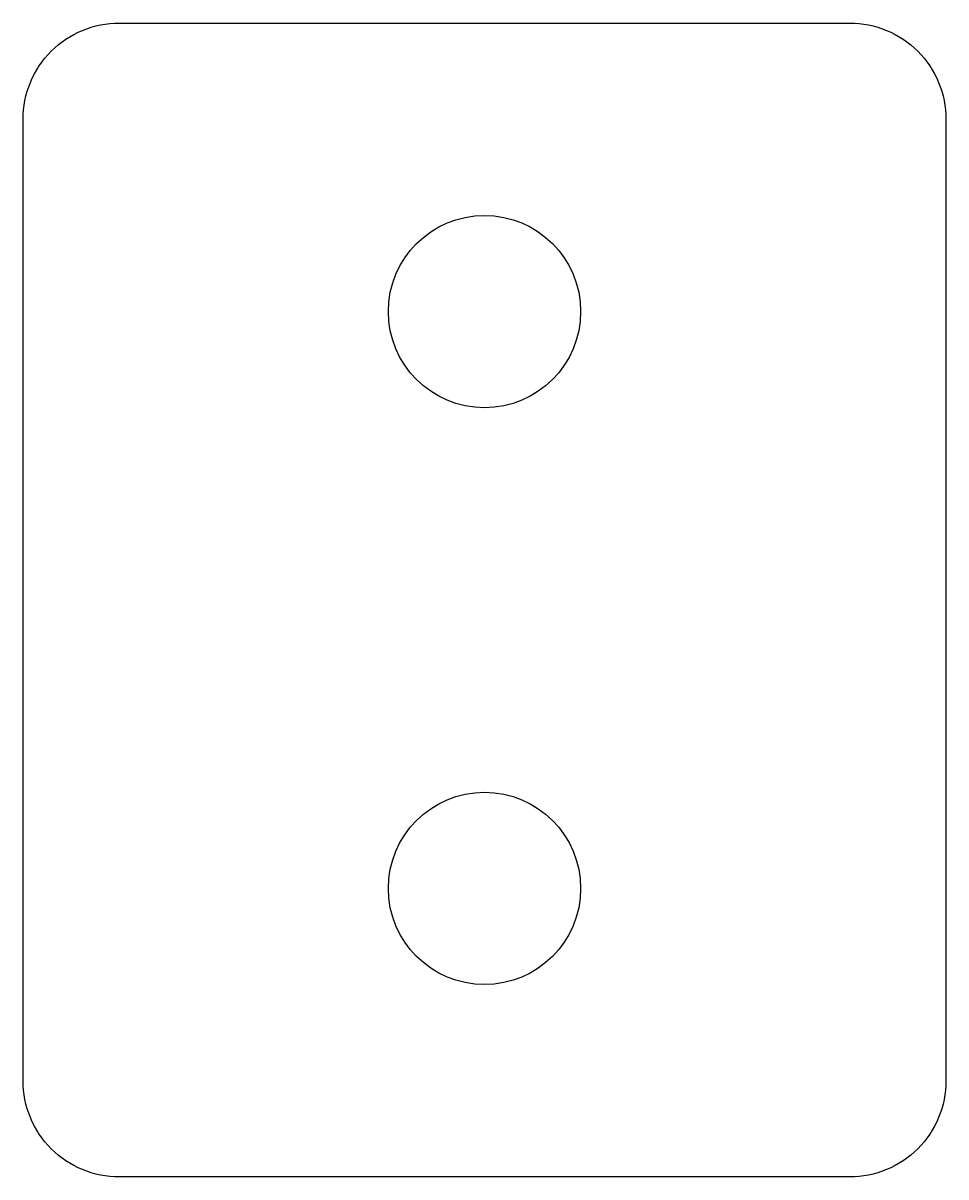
# Model space of a CAD drawing. Header units: millimetres. Extents: x -115.2 to -91.2, y 40 to 70.
import ezdxf

# ---------------------------------------------------------------- set-up
doc = ezdxf.new("R2010")
doc.units = ezdxf.units.MM
doc.layers.get('0').update_dxf_attribs({"linetype": 'CONTINUOUS'})

msp = doc.modelspace()

# ---------------------------------------------------------------- linework, layer by layer
msp.add_lwpolyline([(-112.7, 40, -0.414214), (-115.2, 42.5), (-115.2, 67.5, -0.414214), (-112.7, 70), (-93.7, 70, -0.414214), (-91.2, 67.5), (-91.2, 42.5, -0.414214), (-93.7, 40)], format="xyb", close=True)
for centre in [(-103.2, 62.5), (-103.2, 47.5)]:
    msp.add_circle(centre, 2.5)

doc.saveas('drawing.dxf')
